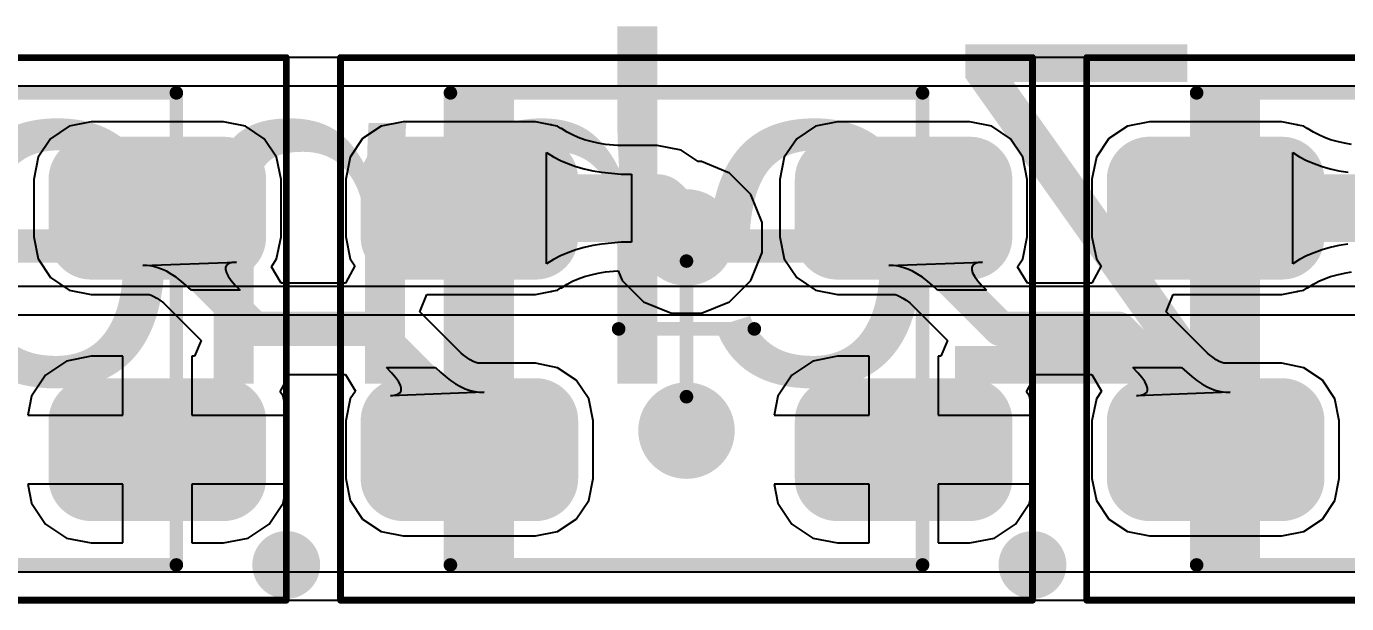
# Model space of a CAD drawing. Header units: millimetres. Extents: x 0 to 168, y 0 to 109.
# Drawn here: x 131.78 to 141.51, y 44.14 to 48.4 of the extents above; entities that cross this region are included whole.
import ezdxf

# ---------------------------------------------------------------- set-up
doc = ezdxf.new("R2010")
doc.units = ezdxf.units.MM
for name, color, linetype in [('BottomLayer', 5, 'Continuous'), ('BottomOverlay', 54, 'Continuous'), ('Mechanical13', 56, 'Continuous'), ('Mechanical15', 56, 'Continuous'), ('MultiLayer', 9, 'Continuous'), ('TopLayer', 1, 'Continuous'), ('TopOverlay', 2, 'Continuous'), ('TopPaste', 8, 'Continuous'), ('TopSolder', 216, 'Continuous'), ('ViaHoleLayer', 16, 'Continuous')]:
    doc.layers.add(name, color=color, linetype=linetype)
doc.styles.add('Comic Sans MS', font='comic.ttf', dxfattribs={"height": 0.2})

# ---------------------------------------------------------------- blocks, each defined once
blk = doc.blocks.new('WS2812B_M____100')
at = {"layer": 'Mechanical13'}
blk.add_hatch(color=56, dxfattribs=at).paths.add_polyline_path([(-1.74, -1.74), (-1.2719, -1.74), (-1.2719, 1.74), (-1.74, 1.74)])
at = {"layer": 'TopLayer'}
h = blk.add_hatch(color=1, dxfattribs=at)
edge = h.paths.add_edge_path()
edge.add_arc((-2.0875, 0.6776), 0.2125, 180, 270)
edge.add_line((-2.0875, 0.4651), (-1.1125, 0.4651))
edge.add_arc((-1.1125, 0.6776), 0.2125, 270, 360)
edge.add_line((-0.9, 0.6776), (-0.9, 1.1026))
edge.add_arc((-1.1125, 1.1026), 0.2125, 0, 90)
edge.add_line((-1.1125, 1.3151), (-2.0875, 1.3151))
edge.add_arc((-2.0875, 1.1026), 0.2125, 90, 180)
edge.add_line((-2.3, 1.1026), (-2.3, 0.6776))
h = blk.add_hatch(color=1, dxfattribs=at)
edge = h.paths.add_edge_path()
edge.add_arc((1.1125, 0.6775), 0.2125, 180, 270)
edge.add_line((1.1125, 0.465), (2.0875, 0.465))
edge.add_arc((2.0875, 0.6775), 0.2125, 270, 360)
edge.add_line((2.3, 0.6775), (2.3, 1.1025))
edge.add_arc((2.0875, 1.1025), 0.2125, 0, 90)
edge.add_line((2.0875, 1.315), (1.1125, 1.315))
edge.add_arc((1.1125, 1.1025), 0.2125, 90, 180)
edge.add_line((0.9, 1.1025), (0.9, 0.6775))
h = blk.add_hatch(color=1, dxfattribs=at)
edge = h.paths.add_edge_path()
edge.add_arc((-2.0875, -1.1025), 0.2125, 180, 270)
edge.add_line((-2.0875, -1.315), (-1.1125, -1.315))
edge.add_arc((-1.1125, -1.1025), 0.2125, 270, 360)
edge.add_line((-0.9, -1.1025), (-0.9, -0.6775))
edge.add_arc((-1.1125, -0.6775), 0.2125, 0, 90)
edge.add_line((-1.1125, -0.465), (-2.0875, -0.465))
edge.add_arc((-2.0875, -0.6775), 0.2125, 90, 180)
edge.add_line((-2.3, -0.6775), (-2.3, -1.1025))
h = blk.add_hatch(color=1, dxfattribs=at)
edge = h.paths.add_edge_path()
edge.add_arc((1.1125, -1.1025), 0.2125, 180, 270)
edge.add_line((1.1125, -1.315), (2.0875, -1.315))
edge.add_arc((2.0875, -1.1025), 0.2125, 270, 360)
edge.add_line((2.3, -1.1025), (2.3, -0.6775))
edge.add_arc((2.0875, -0.6775), 0.2125, 0, 90)
edge.add_line((2.0875, -0.465), (1.1125, -0.465))
edge.add_arc((1.1125, -0.6775), 0.2125, 90, 180)
edge.add_line((0.9, -0.6775), (0.9, -1.1025))
at = {"layer": 'TopPaste'}
h = blk.add_hatch(color=8, dxfattribs=at)
edge = h.paths.add_edge_path()
edge.add_arc((-2.0875, 0.6776), 0.2125, 180, 270)
edge.add_line((-2.0875, 0.4651), (-1.1125, 0.4651))
edge.add_arc((-1.1125, 0.6776), 0.2125, 270, 360)
edge.add_line((-0.9, 0.6776), (-0.9, 1.1026))
edge.add_arc((-1.1125, 1.1026), 0.2125, 0, 90)
edge.add_line((-1.1125, 1.3151), (-2.0875, 1.3151))
edge.add_arc((-2.0875, 1.1026), 0.2125, 90, 180)
edge.add_line((-2.3, 1.1026), (-2.3, 0.6776))
h = blk.add_hatch(color=8, dxfattribs=at)
edge = h.paths.add_edge_path()
edge.add_arc((1.1125, 0.6775), 0.2125, 180, 270)
edge.add_line((1.1125, 0.465), (2.0875, 0.465))
edge.add_arc((2.0875, 0.6775), 0.2125, 270, 360)
edge.add_line((2.3, 0.6775), (2.3, 1.1025))
edge.add_arc((2.0875, 1.1025), 0.2125, 0, 90)
edge.add_line((2.0875, 1.315), (1.1125, 1.315))
edge.add_arc((1.1125, 1.1025), 0.2125, 90, 180)
edge.add_line((0.9, 1.1025), (0.9, 0.6775))
h = blk.add_hatch(color=8, dxfattribs=at)
edge = h.paths.add_edge_path()
edge.add_arc((-2.0875, -1.1025), 0.2125, 180, 270)
edge.add_line((-2.0875, -1.315), (-1.1125, -1.315))
edge.add_arc((-1.1125, -1.1025), 0.2125, 270, 360)
edge.add_line((-0.9, -1.1025), (-0.9, -0.6775))
edge.add_arc((-1.1125, -0.6775), 0.2125, 0, 90)
edge.add_line((-1.1125, -0.465), (-2.0875, -0.465))
edge.add_arc((-2.0875, -0.6775), 0.2125, 90, 180)
edge.add_line((-2.3, -0.6775), (-2.3, -1.1025))
h = blk.add_hatch(color=8, dxfattribs=at)
edge = h.paths.add_edge_path()
edge.add_arc((1.1125, -1.1025), 0.2125, 180, 270)
edge.add_line((1.1125, -1.315), (2.0875, -1.315))
edge.add_arc((2.0875, -1.1025), 0.2125, 270, 360)
edge.add_line((2.3, -1.1025), (2.3, -0.6775))
edge.add_arc((2.0875, -0.6775), 0.2125, 0, 90)
edge.add_line((2.0875, -0.465), (1.1125, -0.465))
edge.add_arc((1.1125, -0.6775), 0.2125, 90, 180)
edge.add_line((0.9, -0.6775), (0.9, -1.1025))
at = {"layer": 'TopSolder'}
h = blk.add_hatch(color=216, dxfattribs=at)
edge = h.paths.add_edge_path()
edge.add_arc((-2.0875, 0.6776), 0.3141, 180, 270)
edge.add_line((-2.0875, 0.3635), (-1.1125, 0.3635))
edge.add_arc((-1.1125, 0.6776), 0.3141, 270, 360)
edge.add_line((-0.7984, 0.6776), (-0.7984, 1.1026))
edge.add_arc((-1.1125, 1.1026), 0.3141, 0, 90)
edge.add_line((-1.1125, 1.4167), (-2.0875, 1.4167))
edge.add_arc((-2.0875, 1.1026), 0.3141, 90, 180)
edge.add_line((-2.4016, 1.1026), (-2.4016, 0.6776))
h = blk.add_hatch(color=216, dxfattribs=at)
edge = h.paths.add_edge_path()
edge.add_arc((1.1125, 0.6775), 0.3141, 180, 270)
edge.add_line((1.1125, 0.3634), (2.0875, 0.3634))
edge.add_arc((2.0875, 0.6775), 0.3141, 270, 360)
edge.add_line((2.4016, 0.6775), (2.4016, 1.1025))
edge.add_arc((2.0875, 1.1025), 0.3141, 0, 90)
edge.add_line((2.0875, 1.4166), (1.1125, 1.4166))
edge.add_arc((1.1125, 1.1025), 0.3141, 90, 180)
edge.add_line((0.7984, 1.1025), (0.7984, 0.6775))
h = blk.add_hatch(color=216, dxfattribs=at)
edge = h.paths.add_edge_path()
edge.add_arc((-2.0875, -1.1025), 0.3141, 180, 270)
edge.add_line((-2.0875, -1.4166), (-1.1125, -1.4166))
edge.add_arc((-1.1125, -1.1025), 0.3141, 270, 360)
edge.add_line((-0.7984, -1.1025), (-0.7984, -0.6775))
edge.add_arc((-1.1125, -0.6775), 0.3141, 0, 90)
edge.add_line((-1.1125, -0.3634), (-2.0875, -0.3634))
edge.add_arc((-2.0875, -0.6775), 0.3141, 90, 180)
edge.add_line((-2.4016, -0.6775), (-2.4016, -1.1025))
h = blk.add_hatch(color=216, dxfattribs=at)
edge = h.paths.add_edge_path()
edge.add_arc((1.1125, -1.1025), 0.3141, 180, 270)
edge.add_line((1.1125, -1.4166), (2.0875, -1.4166))
edge.add_arc((2.0875, -1.1025), 0.3141, 270, 360)
edge.add_line((2.4016, -1.1025), (2.4016, -0.6775))
edge.add_arc((2.0875, -0.6775), 0.3141, 0, 90)
edge.add_line((2.0875, -0.3634), (1.1125, -0.3634))
edge.add_arc((1.1125, -0.6775), 0.3141, 90, 180)
edge.add_line((0.7984, -0.6775), (0.7984, -1.1025))
at = {"layer": 'Mechanical13', "const_width": 0.1}
for points in [[(-1.74, -1.74), (-1.74, 1.74)], [(-1.74, 1.74), (1.74, 1.74)], [(1.74, -1.74), (1.74, 1.74)], [(-1.74, -1.74), (1.74, -1.74)]]:
    blk.add_lwpolyline(points, dxfattribs=at)
at = {"layer": 'Mechanical13', "const_width": 0.05}
for points in [[(-1.765, 1.74, 1), (-1.715, 1.74, 1)], [(-1.765, 1.74, 1), (-1.715, 1.74, 1)], [(1.715, 1.74, 1), (1.765, 1.74, 1)], [(1.715, 1.74, 1), (1.765, 1.74, 1)], [(-1.765, -1.74, 1), (-1.715, -1.74, 1)], [(-1.765, -1.74, 1), (-1.715, -1.74, 1)], [(1.715, -1.74, 1), (1.765, -1.74, 1)], [(1.715, -1.74, 1), (1.765, -1.74, 1)]]:
    blk.add_lwpolyline(points, format="xyb", close=True, dxfattribs=at)
at = {"layer": 'Mechanical15'}
for points, const_width in [([(-2.55, -2), (-2.55, 2)], 0.05), ([(-2.55, 2), (2.55, 2)], 0.05), ([(2.55, -2), (2.55, 2)], 0.05), ([(0, -0.5), (0, 0.5)], 0.1), ([(-0.5, 0), (0.5, 0)], 0.1), ([(-2.55, -2), (2.55, -2)], 0.05)]:
    blk.add_lwpolyline(points, dxfattribs=dict(at, const_width=const_width))
for points, const_width in [([(-2.5625, 2, 1), (-2.5375, 2, 1)], 0.025), ([(-2.5625, 2, 1), (-2.5375, 2, 1)], 0.025), ([(2.5375, 2, 1), (2.5625, 2, 1)], 0.025), ([(2.5375, 2, 1), (2.5625, 2, 1)], 0.025), ([(-0.025, 0.5, 1), (0.025, 0.5, 1)], 0.05), ([(-0.525, 0, 1), (-0.475, 0, 1)], 0.05), ([(0.475, 0, 1), (0.525, 0, 1)], 0.05), ([(-0.025, -0.5, 1), (0.025, -0.5, 1)], 0.05), ([(-2.5625, -2, 1), (-2.5375, -2, 1)], 0.025), ([(-2.5625, -2, 1), (-2.5375, -2, 1)], 0.025), ([(2.5375, -2, 1), (2.5625, -2, 1)], 0.025), ([(2.5375, -2, 1), (2.5625, -2, 1)], 0.025)]:
    blk.add_lwpolyline(points, format="xyb", close=True, dxfattribs=dict(at, const_width=const_width))
at = {"layer": 'TopOverlay'}
for points, const_width in [([(2.675, -1.74, 1), (2.425, -1.74, 1)], 0.25), ([(2.3625, -1.74, 1), (2.4875, -1.74, 1)], 0.125), ([(2.6125, -1.74, 1), (2.7375, -1.74, 1)], 0.125)]:
    blk.add_lwpolyline(points, format="xyb", close=True, dxfattribs=dict(at, const_width=const_width))
blk = doc.blocks.new('WS2812B_M____106')
at = {"layer": 'Mechanical13'}
blk.add_hatch(color=56, dxfattribs=at).paths.add_polyline_path([(-1.74, -1.74), (-1.2719, -1.74), (-1.2719, 1.74), (-1.74, 1.74)])
at = {"layer": 'TopLayer'}
h = blk.add_hatch(color=1, dxfattribs=at)
edge = h.paths.add_edge_path()
edge.add_arc((-2.0875, 0.6776), 0.2125, 180, 270)
edge.add_line((-2.0875, 0.4651), (-1.1125, 0.4651))
edge.add_arc((-1.1125, 0.6776), 0.2125, 270, 360)
edge.add_line((-0.9, 0.6776), (-0.9, 1.1026))
edge.add_arc((-1.1125, 1.1026), 0.2125, 0, 90)
edge.add_line((-1.1125, 1.3151), (-2.0875, 1.3151))
edge.add_arc((-2.0875, 1.1026), 0.2125, 90, 180)
edge.add_line((-2.3, 1.1026), (-2.3, 0.6776))
h = blk.add_hatch(color=1, dxfattribs=at)
edge = h.paths.add_edge_path()
edge.add_arc((1.1125, 0.6775), 0.2125, 180, 270)
edge.add_line((1.1125, 0.465), (2.0875, 0.465))
edge.add_arc((2.0875, 0.6775), 0.2125, 270, 360)
edge.add_line((2.3, 0.6775), (2.3, 1.1025))
edge.add_arc((2.0875, 1.1025), 0.2125, 0, 90)
edge.add_line((2.0875, 1.315), (1.1125, 1.315))
edge.add_arc((1.1125, 1.1025), 0.2125, 90, 180)
edge.add_line((0.9, 1.1025), (0.9, 0.6775))
h = blk.add_hatch(color=1, dxfattribs=at)
edge = h.paths.add_edge_path()
edge.add_arc((-2.0875, -1.1025), 0.2125, 180, 270)
edge.add_line((-2.0875, -1.315), (-1.1125, -1.315))
edge.add_arc((-1.1125, -1.1025), 0.2125, 270, 360)
edge.add_line((-0.9, -1.1025), (-0.9, -0.6775))
edge.add_arc((-1.1125, -0.6775), 0.2125, 0, 90)
edge.add_line((-1.1125, -0.465), (-2.0875, -0.465))
edge.add_arc((-2.0875, -0.6775), 0.2125, 90, 180)
edge.add_line((-2.3, -0.6775), (-2.3, -1.1025))
h = blk.add_hatch(color=1, dxfattribs=at)
edge = h.paths.add_edge_path()
edge.add_arc((1.1125, -1.1025), 0.2125, 180, 270)
edge.add_line((1.1125, -1.315), (2.0875, -1.315))
edge.add_arc((2.0875, -1.1025), 0.2125, 270, 360)
edge.add_line((2.3, -1.1025), (2.3, -0.6775))
edge.add_arc((2.0875, -0.6775), 0.2125, 0, 90)
edge.add_line((2.0875, -0.465), (1.1125, -0.465))
edge.add_arc((1.1125, -0.6775), 0.2125, 90, 180)
edge.add_line((0.9, -0.6775), (0.9, -1.1025))
at = {"layer": 'TopPaste'}
h = blk.add_hatch(color=8, dxfattribs=at)
edge = h.paths.add_edge_path()
edge.add_arc((-2.0875, 0.6776), 0.2125, 180, 270)
edge.add_line((-2.0875, 0.4651), (-1.1125, 0.4651))
edge.add_arc((-1.1125, 0.6776), 0.2125, 270, 360)
edge.add_line((-0.9, 0.6776), (-0.9, 1.1026))
edge.add_arc((-1.1125, 1.1026), 0.2125, 0, 90)
edge.add_line((-1.1125, 1.3151), (-2.0875, 1.3151))
edge.add_arc((-2.0875, 1.1026), 0.2125, 90, 180)
edge.add_line((-2.3, 1.1026), (-2.3, 0.6776))
h = blk.add_hatch(color=8, dxfattribs=at)
edge = h.paths.add_edge_path()
edge.add_arc((1.1125, 0.6775), 0.2125, 180, 270)
edge.add_line((1.1125, 0.465), (2.0875, 0.465))
edge.add_arc((2.0875, 0.6775), 0.2125, 270, 360)
edge.add_line((2.3, 0.6775), (2.3, 1.1025))
edge.add_arc((2.0875, 1.1025), 0.2125, 0, 90)
edge.add_line((2.0875, 1.315), (1.1125, 1.315))
edge.add_arc((1.1125, 1.1025), 0.2125, 90, 180)
edge.add_line((0.9, 1.1025), (0.9, 0.6775))
h = blk.add_hatch(color=8, dxfattribs=at)
edge = h.paths.add_edge_path()
edge.add_arc((-2.0875, -1.1025), 0.2125, 180, 270)
edge.add_line((-2.0875, -1.315), (-1.1125, -1.315))
edge.add_arc((-1.1125, -1.1025), 0.2125, 270, 360)
edge.add_line((-0.9, -1.1025), (-0.9, -0.6775))
edge.add_arc((-1.1125, -0.6775), 0.2125, 0, 90)
edge.add_line((-1.1125, -0.465), (-2.0875, -0.465))
edge.add_arc((-2.0875, -0.6775), 0.2125, 90, 180)
edge.add_line((-2.3, -0.6775), (-2.3, -1.1025))
h = blk.add_hatch(color=8, dxfattribs=at)
edge = h.paths.add_edge_path()
edge.add_arc((1.1125, -1.1025), 0.2125, 180, 270)
edge.add_line((1.1125, -1.315), (2.0875, -1.315))
edge.add_arc((2.0875, -1.1025), 0.2125, 270, 360)
edge.add_line((2.3, -1.1025), (2.3, -0.6775))
edge.add_arc((2.0875, -0.6775), 0.2125, 0, 90)
edge.add_line((2.0875, -0.465), (1.1125, -0.465))
edge.add_arc((1.1125, -0.6775), 0.2125, 90, 180)
edge.add_line((0.9, -0.6775), (0.9, -1.1025))
at = {"layer": 'TopSolder'}
h = blk.add_hatch(color=216, dxfattribs=at)
edge = h.paths.add_edge_path()
edge.add_arc((-2.0875, 0.6776), 0.3141, 180, 270)
edge.add_line((-2.0875, 0.3635), (-1.1125, 0.3635))
edge.add_arc((-1.1125, 0.6776), 0.3141, 270, 360)
edge.add_line((-0.7984, 0.6776), (-0.7984, 1.1026))
edge.add_arc((-1.1125, 1.1026), 0.3141, 0, 90)
edge.add_line((-1.1125, 1.4167), (-2.0875, 1.4167))
edge.add_arc((-2.0875, 1.1026), 0.3141, 90, 180)
edge.add_line((-2.4016, 1.1026), (-2.4016, 0.6776))
h = blk.add_hatch(color=216, dxfattribs=at)
edge = h.paths.add_edge_path()
edge.add_arc((1.1125, 0.6775), 0.3141, 180, 270)
edge.add_line((1.1125, 0.3634), (2.0875, 0.3634))
edge.add_arc((2.0875, 0.6775), 0.3141, 270, 360)
edge.add_line((2.4016, 0.6775), (2.4016, 1.1025))
edge.add_arc((2.0875, 1.1025), 0.3141, 0, 90)
edge.add_line((2.0875, 1.4166), (1.1125, 1.4166))
edge.add_arc((1.1125, 1.1025), 0.3141, 90, 180)
edge.add_line((0.7984, 1.1025), (0.7984, 0.6775))
h = blk.add_hatch(color=216, dxfattribs=at)
edge = h.paths.add_edge_path()
edge.add_arc((-2.0875, -1.1025), 0.3141, 180, 270)
edge.add_line((-2.0875, -1.4166), (-1.1125, -1.4166))
edge.add_arc((-1.1125, -1.1025), 0.3141, 270, 360)
edge.add_line((-0.7984, -1.1025), (-0.7984, -0.6775))
edge.add_arc((-1.1125, -0.6775), 0.3141, 0, 90)
edge.add_line((-1.1125, -0.3634), (-2.0875, -0.3634))
edge.add_arc((-2.0875, -0.6775), 0.3141, 90, 180)
edge.add_line((-2.4016, -0.6775), (-2.4016, -1.1025))
h = blk.add_hatch(color=216, dxfattribs=at)
edge = h.paths.add_edge_path()
edge.add_arc((1.1125, -1.1025), 0.3141, 180, 270)
edge.add_line((1.1125, -1.4166), (2.0875, -1.4166))
edge.add_arc((2.0875, -1.1025), 0.3141, 270, 360)
edge.add_line((2.4016, -1.1025), (2.4016, -0.6775))
edge.add_arc((2.0875, -0.6775), 0.3141, 0, 90)
edge.add_line((2.0875, -0.3634), (1.1125, -0.3634))
edge.add_arc((1.1125, -0.6775), 0.3141, 90, 180)
edge.add_line((0.7984, -0.6775), (0.7984, -1.1025))
at = {"layer": 'Mechanical13', "const_width": 0.1}
for points in [[(-1.74, -1.74), (-1.74, 1.74)], [(-1.74, 1.74), (1.74, 1.74)], [(1.74, -1.74), (1.74, 1.74)], [(-1.74, -1.74), (1.74, -1.74)]]:
    blk.add_lwpolyline(points, dxfattribs=at)
at = {"layer": 'Mechanical13', "const_width": 0.05}
for points in [[(-1.765, 1.74, 1), (-1.715, 1.74, 1)], [(-1.765, 1.74, 1), (-1.715, 1.74, 1)], [(1.715, 1.74, 1), (1.765, 1.74, 1)], [(1.715, 1.74, 1), (1.765, 1.74, 1)], [(-1.765, -1.74, 1), (-1.715, -1.74, 1)], [(-1.765, -1.74, 1), (-1.715, -1.74, 1)], [(1.715, -1.74, 1), (1.765, -1.74, 1)], [(1.715, -1.74, 1), (1.765, -1.74, 1)]]:
    blk.add_lwpolyline(points, format="xyb", close=True, dxfattribs=at)
at = {"layer": 'Mechanical15'}
for points, const_width in [([(-2.55, -2), (-2.55, 2)], 0.05), ([(-2.55, 2), (2.55, 2)], 0.05), ([(2.55, -2), (2.55, 2)], 0.05), ([(0, -0.5), (0, 0.5)], 0.1), ([(-0.5, 0), (0.5, 0)], 0.1), ([(-2.55, -2), (2.55, -2)], 0.05)]:
    blk.add_lwpolyline(points, dxfattribs=dict(at, const_width=const_width))
for points, const_width in [([(-2.5625, 2, 1), (-2.5375, 2, 1)], 0.025), ([(-2.5625, 2, 1), (-2.5375, 2, 1)], 0.025), ([(2.5375, 2, 1), (2.5625, 2, 1)], 0.025), ([(2.5375, 2, 1), (2.5625, 2, 1)], 0.025), ([(-0.025, 0.5, 1), (0.025, 0.5, 1)], 0.05), ([(-0.525, 0, 1), (-0.475, 0, 1)], 0.05), ([(0.475, 0, 1), (0.525, 0, 1)], 0.05), ([(-0.025, -0.5, 1), (0.025, -0.5, 1)], 0.05), ([(-2.5625, -2, 1), (-2.5375, -2, 1)], 0.025), ([(-2.5625, -2, 1), (-2.5375, -2, 1)], 0.025), ([(2.5375, -2, 1), (2.5625, -2, 1)], 0.025), ([(2.5375, -2, 1), (2.5625, -2, 1)], 0.025)]:
    blk.add_lwpolyline(points, format="xyb", close=True, dxfattribs=dict(at, const_width=const_width))
at = {"layer": 'TopOverlay'}
for points, const_width in [([(2.675, -1.74, 1), (2.425, -1.74, 1)], 0.25), ([(2.3625, -1.74, 1), (2.4875, -1.74, 1)], 0.125), ([(2.6125, -1.74, 1), (2.7375, -1.74, 1)], 0.125)]:
    blk.add_lwpolyline(points, format="xyb", close=True, dxfattribs=dict(at, const_width=const_width))
blk = doc.blocks.new('WS2812B_M____112')
at = {"layer": 'Mechanical13'}
blk.add_hatch(color=56, dxfattribs=at).paths.add_polyline_path([(-1.74, -1.74), (-1.2719, -1.74), (-1.2719, 1.74), (-1.74, 1.74)])
at = {"layer": 'TopLayer'}
h = blk.add_hatch(color=1, dxfattribs=at)
edge = h.paths.add_edge_path()
edge.add_arc((-2.0875, 0.6776), 0.2125, 180, 270)
edge.add_line((-2.0875, 0.4651), (-1.1125, 0.4651))
edge.add_arc((-1.1125, 0.6776), 0.2125, 270, 360)
edge.add_line((-0.9, 0.6776), (-0.9, 1.1026))
edge.add_arc((-1.1125, 1.1026), 0.2125, 0, 90)
edge.add_line((-1.1125, 1.3151), (-2.0875, 1.3151))
edge.add_arc((-2.0875, 1.1026), 0.2125, 90, 180)
edge.add_line((-2.3, 1.1026), (-2.3, 0.6776))
h = blk.add_hatch(color=1, dxfattribs=at)
edge = h.paths.add_edge_path()
edge.add_arc((1.1125, 0.6775), 0.2125, 180, 270)
edge.add_line((1.1125, 0.465), (2.0875, 0.465))
edge.add_arc((2.0875, 0.6775), 0.2125, 270, 360)
edge.add_line((2.3, 0.6775), (2.3, 1.1025))
edge.add_arc((2.0875, 1.1025), 0.2125, 0, 90)
edge.add_line((2.0875, 1.315), (1.1125, 1.315))
edge.add_arc((1.1125, 1.1025), 0.2125, 90, 180)
edge.add_line((0.9, 1.1025), (0.9, 0.6775))
h = blk.add_hatch(color=1, dxfattribs=at)
edge = h.paths.add_edge_path()
edge.add_arc((-2.0875, -1.1025), 0.2125, 180, 270)
edge.add_line((-2.0875, -1.315), (-1.1125, -1.315))
edge.add_arc((-1.1125, -1.1025), 0.2125, 270, 360)
edge.add_line((-0.9, -1.1025), (-0.9, -0.6775))
edge.add_arc((-1.1125, -0.6775), 0.2125, 0, 90)
edge.add_line((-1.1125, -0.465), (-2.0875, -0.465))
edge.add_arc((-2.0875, -0.6775), 0.2125, 90, 180)
edge.add_line((-2.3, -0.6775), (-2.3, -1.1025))
h = blk.add_hatch(color=1, dxfattribs=at)
edge = h.paths.add_edge_path()
edge.add_arc((1.1125, -1.1025), 0.2125, 180, 270)
edge.add_line((1.1125, -1.315), (2.0875, -1.315))
edge.add_arc((2.0875, -1.1025), 0.2125, 270, 360)
edge.add_line((2.3, -1.1025), (2.3, -0.6775))
edge.add_arc((2.0875, -0.6775), 0.2125, 0, 90)
edge.add_line((2.0875, -0.465), (1.1125, -0.465))
edge.add_arc((1.1125, -0.6775), 0.2125, 90, 180)
edge.add_line((0.9, -0.6775), (0.9, -1.1025))
at = {"layer": 'TopPaste'}
h = blk.add_hatch(color=8, dxfattribs=at)
edge = h.paths.add_edge_path()
edge.add_arc((-2.0875, 0.6776), 0.2125, 180, 270)
edge.add_line((-2.0875, 0.4651), (-1.1125, 0.4651))
edge.add_arc((-1.1125, 0.6776), 0.2125, 270, 360)
edge.add_line((-0.9, 0.6776), (-0.9, 1.1026))
edge.add_arc((-1.1125, 1.1026), 0.2125, 0, 90)
edge.add_line((-1.1125, 1.3151), (-2.0875, 1.3151))
edge.add_arc((-2.0875, 1.1026), 0.2125, 90, 180)
edge.add_line((-2.3, 1.1026), (-2.3, 0.6776))
h = blk.add_hatch(color=8, dxfattribs=at)
edge = h.paths.add_edge_path()
edge.add_arc((1.1125, 0.6775), 0.2125, 180, 270)
edge.add_line((1.1125, 0.465), (2.0875, 0.465))
edge.add_arc((2.0875, 0.6775), 0.2125, 270, 360)
edge.add_line((2.3, 0.6775), (2.3, 1.1025))
edge.add_arc((2.0875, 1.1025), 0.2125, 0, 90)
edge.add_line((2.0875, 1.315), (1.1125, 1.315))
edge.add_arc((1.1125, 1.1025), 0.2125, 90, 180)
edge.add_line((0.9, 1.1025), (0.9, 0.6775))
h = blk.add_hatch(color=8, dxfattribs=at)
edge = h.paths.add_edge_path()
edge.add_arc((-2.0875, -1.1025), 0.2125, 180, 270)
edge.add_line((-2.0875, -1.315), (-1.1125, -1.315))
edge.add_arc((-1.1125, -1.1025), 0.2125, 270, 360)
edge.add_line((-0.9, -1.1025), (-0.9, -0.6775))
edge.add_arc((-1.1125, -0.6775), 0.2125, 0, 90)
edge.add_line((-1.1125, -0.465), (-2.0875, -0.465))
edge.add_arc((-2.0875, -0.6775), 0.2125, 90, 180)
edge.add_line((-2.3, -0.6775), (-2.3, -1.1025))
h = blk.add_hatch(color=8, dxfattribs=at)
edge = h.paths.add_edge_path()
edge.add_arc((1.1125, -1.1025), 0.2125, 180, 270)
edge.add_line((1.1125, -1.315), (2.0875, -1.315))
edge.add_arc((2.0875, -1.1025), 0.2125, 270, 360)
edge.add_line((2.3, -1.1025), (2.3, -0.6775))
edge.add_arc((2.0875, -0.6775), 0.2125, 0, 90)
edge.add_line((2.0875, -0.465), (1.1125, -0.465))
edge.add_arc((1.1125, -0.6775), 0.2125, 90, 180)
edge.add_line((0.9, -0.6775), (0.9, -1.1025))
at = {"layer": 'TopSolder'}
h = blk.add_hatch(color=216, dxfattribs=at)
edge = h.paths.add_edge_path()
edge.add_arc((-2.0875, 0.6776), 0.3141, 180, 270)
edge.add_line((-2.0875, 0.3635), (-1.1125, 0.3635))
edge.add_arc((-1.1125, 0.6776), 0.3141, 270, 360)
edge.add_line((-0.7984, 0.6776), (-0.7984, 1.1026))
edge.add_arc((-1.1125, 1.1026), 0.3141, 0, 90)
edge.add_line((-1.1125, 1.4167), (-2.0875, 1.4167))
edge.add_arc((-2.0875, 1.1026), 0.3141, 90, 180)
edge.add_line((-2.4016, 1.1026), (-2.4016, 0.6776))
h = blk.add_hatch(color=216, dxfattribs=at)
edge = h.paths.add_edge_path()
edge.add_arc((1.1125, 0.6775), 0.3141, 180, 270)
edge.add_line((1.1125, 0.3634), (2.0875, 0.3634))
edge.add_arc((2.0875, 0.6775), 0.3141, 270, 360)
edge.add_line((2.4016, 0.6775), (2.4016, 1.1025))
edge.add_arc((2.0875, 1.1025), 0.3141, 0, 90)
edge.add_line((2.0875, 1.4166), (1.1125, 1.4166))
edge.add_arc((1.1125, 1.1025), 0.3141, 90, 180)
edge.add_line((0.7984, 1.1025), (0.7984, 0.6775))
h = blk.add_hatch(color=216, dxfattribs=at)
edge = h.paths.add_edge_path()
edge.add_arc((-2.0875, -1.1025), 0.3141, 180, 270)
edge.add_line((-2.0875, -1.4166), (-1.1125, -1.4166))
edge.add_arc((-1.1125, -1.1025), 0.3141, 270, 360)
edge.add_line((-0.7984, -1.1025), (-0.7984, -0.6775))
edge.add_arc((-1.1125, -0.6775), 0.3141, 0, 90)
edge.add_line((-1.1125, -0.3634), (-2.0875, -0.3634))
edge.add_arc((-2.0875, -0.6775), 0.3141, 90, 180)
edge.add_line((-2.4016, -0.6775), (-2.4016, -1.1025))
h = blk.add_hatch(color=216, dxfattribs=at)
edge = h.paths.add_edge_path()
edge.add_arc((1.1125, -1.1025), 0.3141, 180, 270)
edge.add_line((1.1125, -1.4166), (2.0875, -1.4166))
edge.add_arc((2.0875, -1.1025), 0.3141, 270, 360)
edge.add_line((2.4016, -1.1025), (2.4016, -0.6775))
edge.add_arc((2.0875, -0.6775), 0.3141, 0, 90)
edge.add_line((2.0875, -0.3634), (1.1125, -0.3634))
edge.add_arc((1.1125, -0.6775), 0.3141, 90, 180)
edge.add_line((0.7984, -0.6775), (0.7984, -1.1025))
at = {"layer": 'Mechanical13', "const_width": 0.1}
for points in [[(-1.74, -1.74), (-1.74, 1.74)], [(-1.74, 1.74), (1.74, 1.74)], [(1.74, -1.74), (1.74, 1.74)], [(-1.74, -1.74), (1.74, -1.74)]]:
    blk.add_lwpolyline(points, dxfattribs=at)
at = {"layer": 'Mechanical13', "const_width": 0.05}
for points in [[(-1.765, 1.74, 1), (-1.715, 1.74, 1)], [(-1.765, 1.74, 1), (-1.715, 1.74, 1)], [(1.715, 1.74, 1), (1.765, 1.74, 1)], [(1.715, 1.74, 1), (1.765, 1.74, 1)], [(-1.765, -1.74, 1), (-1.715, -1.74, 1)], [(-1.765, -1.74, 1), (-1.715, -1.74, 1)], [(1.715, -1.74, 1), (1.765, -1.74, 1)], [(1.715, -1.74, 1), (1.765, -1.74, 1)]]:
    blk.add_lwpolyline(points, format="xyb", close=True, dxfattribs=at)
at = {"layer": 'Mechanical15'}
for points, const_width in [([(-2.55, -2), (-2.55, 2)], 0.05), ([(-2.55, 2), (2.55, 2)], 0.05), ([(2.55, -2), (2.55, 2)], 0.05), ([(0, -0.5), (0, 0.5)], 0.1), ([(-0.5, 0), (0.5, 0)], 0.1), ([(-2.55, -2), (2.55, -2)], 0.05)]:
    blk.add_lwpolyline(points, dxfattribs=dict(at, const_width=const_width))
for points, const_width in [([(-2.5625, 2, 1), (-2.5375, 2, 1)], 0.025), ([(-2.5625, 2, 1), (-2.5375, 2, 1)], 0.025), ([(2.5375, 2, 1), (2.5625, 2, 1)], 0.025), ([(2.5375, 2, 1), (2.5625, 2, 1)], 0.025), ([(-0.025, 0.5, 1), (0.025, 0.5, 1)], 0.05), ([(-0.525, 0, 1), (-0.475, 0, 1)], 0.05), ([(0.475, 0, 1), (0.525, 0, 1)], 0.05), ([(-0.025, -0.5, 1), (0.025, -0.5, 1)], 0.05), ([(-2.5625, -2, 1), (-2.5375, -2, 1)], 0.025), ([(-2.5625, -2, 1), (-2.5375, -2, 1)], 0.025), ([(2.5375, -2, 1), (2.5625, -2, 1)], 0.025), ([(2.5375, -2, 1), (2.5625, -2, 1)], 0.025)]:
    blk.add_lwpolyline(points, format="xyb", close=True, dxfattribs=dict(at, const_width=const_width))
at = {"layer": 'TopOverlay'}
for points, const_width in [([(2.675, -1.74, 1), (2.425, -1.74, 1)], 0.25), ([(2.3625, -1.74, 1), (2.4875, -1.74, 1)], 0.125), ([(2.6125, -1.74, 1), (2.7375, -1.74, 1)], 0.125)]:
    blk.add_lwpolyline(points, format="xyb", close=True, dxfattribs=dict(at, const_width=const_width))

msp = doc.modelspace()

# ---------------------------------------------------------------- hatches: boundary and pattern name
at = {"layer": 'BottomLayer'}
h = msp.add_hatch(color=5, dxfattribs=at)
edge = h.paths.add_edge_path()
edge.add_arc((136.649, 46.8442), 0.3556, 0, 360)
h = msp.add_hatch(color=5, dxfattribs=at)
edge = h.paths.add_edge_path()
edge.add_arc((136.649, 45.42), 0.3556, 0, 360)
at = {"layer": 'TopLayer'}
h = msp.add_hatch(color=1, dxfattribs=at)
edge = h.paths.add_edge_path()
edge.add_arc((136.649, 46.8442), 0.3556, 0, 360)
h = msp.add_hatch(color=1, dxfattribs=at)
edge = h.paths.add_edge_path()
edge.add_arc((136.649, 45.42), 0.3556, 0, 360)
at = {"layer": 'ViaHoleLayer'}
h = msp.add_hatch(color=16, dxfattribs=at)
edge = h.paths.add_edge_path()
edge.add_arc((136.649, 46.8442), 0.2, 0, 360)
h = msp.add_hatch(color=16, dxfattribs=at)
edge = h.paths.add_edge_path()
edge.add_arc((136.649, 45.42), 0.2, 0, 360)

# ---------------------------------------------------------------- linework, layer by layer
at = {"layer": 'BottomLayer'}
for p, q in [((114.8252, 47.9628), (146.4729, 47.9628)), ((149.352, 46.482), (112.522, 46.482)), ((112.522, 46.2748), (149.352, 46.2748)), ((146.4585, 44.3772), (114.8108, 44.3772))]:
    msp.add_line(p, q, dxfattribs=at)
at = {"layer": 'MultiLayer'}
for p, q in [((146.399, 48.17), (114.899, 48.17)), ((114.8846, 44.17), (146.3846, 44.17))]:
    msp.add_line(p, q, dxfattribs=at)
at = {"layer": 'TopLayer'}
for p, q in [((114.8252, 47.9628), (146.4729, 47.9628)), ((132.2615, 47.6963), (132.0993, 47.6641)), ((133.2365, 47.6963), (132.2615, 47.6963)), ((133.3987, 47.6641), (133.2365, 47.6963)), ((134.5615, 47.6964), (134.3993, 47.6641)), ((135.5365, 47.6964), (134.5615, 47.6964)), ((135.6477, 47.6743), (135.5365, 47.6964)), ((137.7615, 47.6963), (137.5993, 47.6641)), ((138.7365, 47.6963), (137.7615, 47.6963)), ((138.8987, 47.6641), (138.7365, 47.6963)), ((140.0615, 47.6964), (139.8993, 47.6641)), ((141.0365, 47.6964), (140.0615, 47.6964)), ((141.1477, 47.6743), (141.0365, 47.6964)), ((132.0993, 47.6641), (131.9618, 47.5722)), ((133.5362, 47.5722), (133.3987, 47.6641)), ((134.3993, 47.6641), (134.2618, 47.5723)), ((135.6511, 47.6744), (135.6477, 47.6743)), ((135.6558, 47.6727), (135.6511, 47.6744)), ((135.6987, 47.6641), (135.6558, 47.6727)), ((135.7237, 47.6475), (135.6987, 47.6641)), ((135.7269, 47.6463), (135.7237, 47.6475)), ((135.7698, 47.6198), (135.7269, 47.6463)), ((135.809, 47.5995), (135.7698, 47.6198)), ((135.8512, 47.5811), (135.809, 47.5995)), ((137.5993, 47.6641), (137.4618, 47.5722)), ((139.0362, 47.5722), (138.8987, 47.6641)), ((139.8993, 47.6641), (139.7618, 47.5723)), ((141.1511, 47.6744), (141.1477, 47.6743)), ((141.1558, 47.6727), (141.1511, 47.6744)), ((141.1987, 47.6641), (141.1558, 47.6727)), ((141.2237, 47.6475), (141.1987, 47.6641)), ((141.2269, 47.6463), (141.2237, 47.6475)), ((141.2698, 47.6198), (141.2269, 47.6463)), ((141.309, 47.5995), (141.2698, 47.6198)), ((141.3512, 47.5811), (141.309, 47.5995)), ((131.9618, 47.5722), (131.87, 47.4347)), ((133.6281, 47.4347), (133.5362, 47.5722)), ((134.2618, 47.5723), (134.17, 47.4348)), ((135.8966, 47.5649), (135.8512, 47.5811)), ((135.9454, 47.5508), (135.8966, 47.5649)), ((135.9977, 47.539), (135.9454, 47.5508)), ((136.0511, 47.5301), (135.9977, 47.539)), ((136.1395, 47.5221), (136.0511, 47.5301)), ((136.4332, 47.5221), (136.1395, 47.5221)), ((136.61, 47.487), (136.4332, 47.5221)), ((136.4332, 47.5221), (136.4332, 47.5221)), ((136.7357, 47.403), (136.61, 47.487)), ((137.4618, 47.5722), (137.37, 47.4347)), ((139.1281, 47.4347), (139.0362, 47.5722)), ((139.7618, 47.5723), (139.67, 47.4348)), ((141.3966, 47.5649), (141.3512, 47.5811)), ((141.4454, 47.5508), (141.3966, 47.5649)), ((141.4977, 47.539), (141.4454, 47.5508)), ((141.5511, 47.5301), (141.4977, 47.539)), ((131.87, 47.4347), (131.8377, 47.2725)), ((133.6604, 47.2725), (133.6281, 47.4347)), ((134.17, 47.4348), (134.1377, 47.2726)), ((135.6183, 46.6503), (135.6183, 47.4699)), ((135.6183, 47.4699), (135.6676, 47.4395)), ((135.6676, 47.4395), (135.7198, 47.4123)), ((135.7198, 47.4123), (135.7749, 47.3884)), ((135.7749, 47.3884), (135.833, 47.3676)), ((136.7602, 47.403), (136.7357, 47.403)), ((136.9656, 47.3179), (136.7602, 47.403)), ((137.37, 47.4347), (137.3377, 47.2725)), ((139.1604, 47.2725), (139.1281, 47.4347)), ((139.67, 47.4348), (139.6377, 47.2726)), ((141.1183, 46.6503), (141.1183, 47.4699)), ((141.1183, 47.4699), (141.1676, 47.4395)), ((141.1676, 47.4395), (141.2198, 47.4123)), ((141.2198, 47.4123), (141.2749, 47.3884)), ((141.2749, 47.3884), (141.333, 47.3676)), ((135.833, 47.3676), (135.8939, 47.35)), ((135.8939, 47.35), (135.9578, 47.3356)), ((135.9578, 47.3356), (136.0247, 47.3244)), ((136.0247, 47.3244), (136.1671, 47.3117)), ((136.1671, 47.3117), (136.2426, 47.3101)), ((136.2426, 47.3101), (136.2426, 46.8101)), ((137.1228, 47.1607), (136.9656, 47.3179)), ((141.333, 47.3676), (141.3939, 47.35)), ((141.3939, 47.35), (141.4578, 47.3356)), ((141.4578, 47.3356), (141.5247, 47.3244)), ((131.8377, 47.2725), (131.8377, 46.8475)), ((133.6604, 46.8475), (133.6604, 47.2725)), ((134.1377, 47.2726), (134.1377, 46.8476)), ((137.3377, 47.2725), (137.3377, 46.8475)), ((139.1604, 46.8475), (139.1604, 47.2725)), ((139.6377, 47.2726), (139.6377, 46.8476)), ((137.2078, 46.9554), (137.1228, 47.1607)), ((137.2078, 46.7331), (137.2078, 46.9554)), ((131.8377, 46.8475), (131.87, 46.6853)), ((133.6281, 46.6853), (133.6604, 46.8475)), ((134.1377, 46.8476), (134.17, 46.6854)), ((136.1671, 46.8085), (136.0246, 46.7957)), ((136.2426, 46.8101), (136.1671, 46.8085)), ((137.3377, 46.8475), (137.37, 46.6853)), ((139.1281, 46.6853), (139.1604, 46.8475)), ((139.6377, 46.8476), (139.67, 46.6854)), ((135.7198, 46.7078), (135.6676, 46.6806)), ((135.7749, 46.7318), (135.7198, 46.7078)), ((135.833, 46.7525), (135.7749, 46.7318)), ((135.8939, 46.7701), (135.833, 46.7525)), ((135.9578, 46.7845), (135.8939, 46.7701)), ((136.0246, 46.7957), (135.9578, 46.7845)), ((137.1228, 46.5277), (137.2078, 46.7331)), ((141.2198, 46.7078), (141.1676, 46.6806)), ((141.2749, 46.7318), (141.2198, 46.7078)), ((141.333, 46.7525), (141.2749, 46.7318)), ((141.3939, 46.7701), (141.333, 46.7525)), ((141.4578, 46.7845), (141.3939, 46.7701)), ((141.5246, 46.7957), (141.4578, 46.7845)), ((131.87, 46.6853), (131.9618, 46.5478)), ((132.6409, 46.637), (133.3314, 46.6626)), ((132.6751, 46.6363), (132.6409, 46.637)), ((132.7097, 46.6317), (132.6751, 46.6363)), ((132.7447, 46.6232), (132.7097, 46.6317)), ((132.7801, 46.6108), (132.7447, 46.6232)), ((132.8158, 46.5945), (132.7801, 46.6108)), ((133.2524, 46.6262), (133.2514, 46.6073)), ((133.2609, 46.6412), (133.2524, 46.6262)), ((133.2769, 46.6522), (133.2609, 46.6412)), ((133.3004, 46.6594), (133.2769, 46.6522)), ((133.3314, 46.6626), (133.3004, 46.6594)), ((133.5898, 46.628), (133.6281, 46.6853)), ((133.6615, 46.5067), (133.5898, 46.628)), ((134.2045, 46.6337), (134.1366, 46.5067)), ((134.17, 46.6854), (134.2045, 46.6337)), ((135.6676, 46.6806), (135.6183, 46.6503)), ((137.37, 46.6853), (137.4618, 46.5478)), ((138.1409, 46.637), (138.8314, 46.6626)), ((138.1751, 46.6363), (138.1409, 46.637)), ((138.2097, 46.6317), (138.1751, 46.6363)), ((138.2447, 46.6232), (138.2097, 46.6317)), ((138.2801, 46.6108), (138.2447, 46.6232)), ((138.3158, 46.5945), (138.2801, 46.6108)), ((138.7524, 46.6262), (138.7514, 46.6073)), ((138.7609, 46.6412), (138.7524, 46.6262)), ((138.7769, 46.6522), (138.7609, 46.6412)), ((138.8004, 46.6594), (138.7769, 46.6522)), ((138.8314, 46.6626), (138.8004, 46.6594)), ((139.0898, 46.628), (139.1281, 46.6853)), ((139.1615, 46.5067), (139.0898, 46.628)), ((139.7045, 46.6337), (139.6366, 46.5067)), ((139.67, 46.6854), (139.7045, 46.6337)), ((141.1676, 46.6806), (141.1183, 46.6503)), ((131.9618, 46.5478), (132.0993, 46.4559)), ((132.8519, 46.5743), (132.8158, 46.5945)), ((132.8884, 46.5501), (132.8519, 46.5743)), ((132.9252, 46.5221), (132.8884, 46.5501)), ((132.9625, 46.4902), (132.9252, 46.5221)), ((133.2514, 46.6073), (133.258, 46.5845)), ((133.258, 46.5845), (133.272, 46.5579)), ((133.272, 46.5579), (133.2936, 46.5273)), ((133.2936, 46.5273), (133.3227, 46.4927)), ((135.7698, 46.5003), (135.809, 46.5207)), ((135.809, 46.5207), (135.8512, 46.539)), ((135.8512, 46.539), (135.8966, 46.5553)), ((135.8966, 46.5553), (135.9454, 46.5693)), ((135.9454, 46.5693), (135.9977, 46.5811)), ((135.9977, 46.5811), (136.0511, 46.59)), ((136.0511, 46.59), (136.1395, 46.598)), ((136.1395, 46.598), (136.1462, 46.598)), ((136.1462, 46.598), (136.1753, 46.5277)), ((136.1753, 46.5277), (136.3325, 46.3705)), ((136.9656, 46.3705), (137.1228, 46.5277)), ((137.4618, 46.5478), (137.5993, 46.4559)), ((138.3519, 46.5743), (138.3158, 46.5945)), ((138.3884, 46.5501), (138.3519, 46.5743)), ((138.4253, 46.5221), (138.3884, 46.5501)), ((138.4625, 46.4902), (138.4253, 46.5221)), ((138.7514, 46.6073), (138.758, 46.5845)), ((138.758, 46.5845), (138.772, 46.5579)), ((138.772, 46.5579), (138.7936, 46.5273)), ((138.7936, 46.5273), (138.8227, 46.4927)), ((141.2698, 46.5003), (141.309, 46.5207)), ((141.309, 46.5207), (141.3512, 46.539)), ((141.3512, 46.539), (141.3966, 46.5553)), ((141.3966, 46.5553), (141.4454, 46.5693)), ((141.4454, 46.5693), (141.4977, 46.5811)), ((141.4977, 46.5811), (141.5511, 46.59)), ((132.0993, 46.4559), (132.2615, 46.4236)), ((132.2615, 46.4236), (132.6877, 46.4236)), ((132.6877, 46.4236), (132.7026, 46.4184)), ((132.7026, 46.4184), (132.722, 46.4095)), ((133.0001, 46.4543), (132.9625, 46.4902)), ((133.3593, 46.4543), (133.0001, 46.4543)), ((133.3227, 46.4927), (133.3593, 46.4543)), ((134.1366, 46.5067), (133.6615, 46.5067)), ((134.6834, 46.2967), (134.736, 46.4237)), ((134.736, 46.4237), (135.5365, 46.4237)), ((135.5365, 46.4237), (135.6477, 46.4458)), ((135.6477, 46.4458), (135.6511, 46.4457)), ((135.6511, 46.4457), (135.6558, 46.4474)), ((135.6558, 46.4474), (135.6987, 46.456)), ((135.6987, 46.456), (135.7237, 46.4727)), ((135.7237, 46.4727), (135.7269, 46.4739)), ((135.7269, 46.4739), (135.7698, 46.5003)), ((137.5993, 46.4559), (137.7615, 46.4236)), ((137.7615, 46.4236), (138.1877, 46.4236)), ((138.1877, 46.4236), (138.2026, 46.4184)), ((138.2026, 46.4184), (138.222, 46.4095)), ((138.5001, 46.4543), (138.4625, 46.4902)), ((138.8593, 46.4543), (138.5001, 46.4543)), ((138.8227, 46.4927), (138.8593, 46.4543)), ((139.6366, 46.5067), (139.1615, 46.5067)), ((140.1834, 46.2967), (140.236, 46.4237)), ((140.236, 46.4237), (141.0365, 46.4237)), ((141.0365, 46.4237), (141.1477, 46.4458)), ((141.1477, 46.4458), (141.1511, 46.4457)), ((141.1511, 46.4457), (141.1558, 46.4474)), ((141.1558, 46.4474), (141.1987, 46.456)), ((141.1987, 46.456), (141.2237, 46.4727)), ((141.2237, 46.4727), (141.2269, 46.4739)), ((141.2269, 46.4739), (141.2698, 46.5003)), ((132.722, 46.4095), (132.744, 46.3972)), ((132.744, 46.3972), (132.7684, 46.3811)), ((132.7684, 46.3811), (132.795, 46.3609)), ((132.795, 46.3609), (132.8093, 46.3486)), ((132.8093, 46.3486), (133.0724, 46.0855)), ((136.3325, 46.3705), (136.5379, 46.2854)), ((136.7602, 46.2854), (136.9656, 46.3705)), ((138.222, 46.4095), (138.244, 46.3972)), ((138.244, 46.3972), (138.2684, 46.3811)), ((138.2684, 46.3811), (138.295, 46.3609)), ((138.295, 46.3609), (138.3093, 46.3486)), ((138.3093, 46.3486), (138.5724, 46.0855)), ((134.9888, 45.9913), (134.6834, 46.2967)), ((136.5379, 46.2854), (136.7602, 46.2854)), ((140.4888, 45.9913), (140.1834, 46.2967)), ((133.0724, 46.0855), (133.0238, 45.9681)), ((138.5724, 46.0855), (138.5238, 45.9681)), ((132.0795, 45.9319), (131.9252, 45.8288)), ((132.2615, 45.9681), (132.0795, 45.9319)), ((132.495, 45.9681), (132.2615, 45.9681)), ((132.495, 45.534), (132.495, 45.9681)), ((133.0238, 45.9681), (133.003, 45.9681)), ((133.003, 45.9681), (133.003, 45.534)), ((135.0031, 45.9791), (134.9888, 45.9913)), ((135.0297, 45.9589), (135.0031, 45.9791)), ((135.0541, 45.9427), (135.0297, 45.9589)), ((135.0761, 45.9304), (135.0541, 45.9427)), ((135.0955, 45.9216), (135.0761, 45.9304)), ((137.5795, 45.9319), (137.4252, 45.8288)), ((137.7615, 45.9681), (137.5795, 45.9319)), ((137.995, 45.9681), (137.7615, 45.9681)), ((137.995, 45.534), (137.995, 45.9681)), ((138.5238, 45.9681), (138.503, 45.9681)), ((138.503, 45.9681), (138.503, 45.534)), ((140.5031, 45.9791), (140.4888, 45.9913)), ((140.5297, 45.9589), (140.5031, 45.9791)), ((140.5541, 45.9427), (140.5297, 45.9589)), ((140.5761, 45.9304), (140.5541, 45.9427)), ((140.5955, 45.9216), (140.5761, 45.9304)), ((133.6547, 45.7063), (133.7226, 45.8333)), ((133.7226, 45.8333), (134.1366, 45.8333)), ((134.1366, 45.8333), (134.2082, 45.712)), ((134.4388, 45.8856), (134.798, 45.8856)), ((134.4754, 45.8472), (134.4388, 45.8856)), ((134.5045, 45.8127), (134.4754, 45.8472)), ((134.798, 45.8856), (134.8356, 45.8498)), ((134.8356, 45.8498), (134.8728, 45.8179)), ((135.1104, 45.9163), (135.0955, 45.9216)), ((135.5365, 45.9163), (135.1104, 45.9163)), ((135.6987, 45.8841), (135.5365, 45.9163)), ((135.8362, 45.7922), (135.6987, 45.8841)), ((139.1547, 45.7063), (139.2226, 45.8333)), ((139.2226, 45.8333), (139.6366, 45.8333)), ((139.6366, 45.8333), (139.7082, 45.712)), ((139.9388, 45.8856), (140.298, 45.8856)), ((139.9754, 45.8472), (139.9388, 45.8856)), ((140.0045, 45.8127), (139.9754, 45.8472)), ((140.298, 45.8856), (140.3356, 45.8498)), ((140.3356, 45.8498), (140.3728, 45.8179)), ((140.6104, 45.9163), (140.5955, 45.9216)), ((141.0365, 45.9163), (140.6104, 45.9163)), ((141.1987, 45.8841), (141.0365, 45.9163)), ((141.3362, 45.7922), (141.1987, 45.8841)), ((131.9252, 45.8288), (131.8221, 45.6745)), ((134.5261, 45.7821), (134.5045, 45.8127)), ((134.5401, 45.7554), (134.5261, 45.7821)), ((134.5467, 45.7326), (134.5401, 45.7554)), ((134.8728, 45.8179), (134.9097, 45.7898)), ((134.9097, 45.7898), (134.9462, 45.7657)), ((134.9462, 45.7657), (134.9823, 45.7455)), ((134.9823, 45.7455), (135.018, 45.7292)), ((135.9281, 45.6547), (135.8362, 45.7922)), ((137.4252, 45.8288), (137.3221, 45.6745)), ((140.0261, 45.7821), (140.0045, 45.8127)), ((140.0401, 45.7554), (140.0261, 45.7821)), ((140.0467, 45.7326), (140.0401, 45.7554)), ((140.3728, 45.8179), (140.4097, 45.7898)), ((140.4097, 45.7898), (140.4462, 45.7657)), ((140.4462, 45.7657), (140.4823, 45.7455)), ((140.4823, 45.7455), (140.518, 45.7292)), ((141.4281, 45.6547), (141.3362, 45.7922)), ((131.8221, 45.6745), (131.7942, 45.534)), ((133.676, 45.6745), (133.6547, 45.7063)), ((133.7039, 45.534), (133.676, 45.6745)), ((134.17, 45.6547), (134.1377, 45.4925)), ((134.2082, 45.712), (134.17, 45.6547)), ((135.1572, 45.703), (134.4667, 45.6773)), ((134.4667, 45.6773), (134.4977, 45.6806)), ((134.4977, 45.6806), (134.5212, 45.6877)), ((134.5212, 45.6877), (134.5372, 45.6988)), ((134.5372, 45.6988), (134.5457, 45.7138)), ((134.5457, 45.7138), (134.5467, 45.7326)), ((135.018, 45.7292), (135.0534, 45.7168)), ((135.0534, 45.7168), (135.0883, 45.7083)), ((135.0883, 45.7083), (135.123, 45.7037)), ((135.123, 45.7037), (135.1572, 45.703)), ((135.9604, 45.4925), (135.9281, 45.6547)), ((137.3221, 45.6745), (137.2942, 45.534)), ((139.176, 45.6745), (139.1547, 45.7063)), ((139.2039, 45.534), (139.176, 45.6745)), ((139.67, 45.6547), (139.6377, 45.4925)), ((139.7082, 45.712), (139.67, 45.6547)), ((140.6572, 45.703), (139.9666, 45.6773)), ((139.9666, 45.6773), (139.9977, 45.6806)), ((139.9977, 45.6806), (140.0212, 45.6877)), ((140.0212, 45.6877), (140.0372, 45.6988)), ((140.0372, 45.6988), (140.0457, 45.7138)), ((140.0457, 45.7138), (140.0467, 45.7326)), ((140.518, 45.7292), (140.5534, 45.7168)), ((140.5534, 45.7168), (140.5883, 45.7083)), ((140.5883, 45.7083), (140.623, 45.7037)), ((140.623, 45.7037), (140.6572, 45.703)), ((141.4604, 45.4925), (141.4281, 45.6547)), ((131.7942, 45.534), (132.495, 45.534)), ((133.003, 45.534), (133.7039, 45.534)), ((134.1377, 45.4925), (134.1377, 45.0675)), ((135.9604, 45.0675), (135.9604, 45.4925)), ((137.2942, 45.534), (137.995, 45.534)), ((138.503, 45.534), (139.2039, 45.534)), ((139.6377, 45.4925), (139.6377, 45.0675)), ((141.4604, 45.0675), (141.4604, 45.4925)), ((134.1377, 45.0675), (134.17, 44.9053)), ((135.9281, 44.9053), (135.9604, 45.0675)), ((139.6377, 45.0675), (139.67, 44.9053)), ((141.4281, 44.9053), (141.4604, 45.0675)), ((132.495, 45.026), (131.7942, 45.026)), ((131.7942, 45.026), (131.8221, 44.8855)), ((132.495, 44.5918), (132.495, 45.026)), ((133.7039, 45.026), (133.003, 45.026)), ((133.003, 45.026), (133.003, 44.5918)), ((133.676, 44.8855), (133.7039, 45.026)), ((137.995, 45.026), (137.2942, 45.026)), ((137.2942, 45.026), (137.3221, 44.8855)), ((137.995, 44.5918), (137.995, 45.026)), ((139.2039, 45.026), (138.503, 45.026)), ((138.503, 45.026), (138.503, 44.5918)), ((139.176, 44.8855), (139.2039, 45.026)), ((131.8221, 44.8855), (131.9252, 44.7312)), ((133.5729, 44.7312), (133.676, 44.8855)), ((134.17, 44.9053), (134.2618, 44.7678)), ((135.8362, 44.7678), (135.9281, 44.9053)), ((137.3221, 44.8855), (137.4252, 44.7312)), ((139.0729, 44.7312), (139.176, 44.8855)), ((139.67, 44.9053), (139.7618, 44.7678)), ((141.3362, 44.7678), (141.4281, 44.9053)), ((134.2618, 44.7678), (134.3993, 44.6759)), ((135.6987, 44.6759), (135.8362, 44.7678)), ((139.7618, 44.7678), (139.8993, 44.6759)), ((141.1987, 44.6759), (141.3362, 44.7678)), ((131.9252, 44.7312), (132.0795, 44.628)), ((133.4186, 44.628), (133.5729, 44.7312)), ((134.3993, 44.6759), (134.5615, 44.6436)), ((135.5365, 44.6436), (135.6987, 44.6759)), ((137.4252, 44.7312), (137.5795, 44.628)), ((138.9186, 44.628), (139.0729, 44.7312)), ((139.8993, 44.6759), (140.0615, 44.6436)), ((141.0365, 44.6436), (141.1987, 44.6759)), ((132.0795, 44.628), (132.2615, 44.5918)), ((132.2615, 44.5918), (132.495, 44.5918)), ((133.003, 44.5918), (133.2365, 44.5918)), ((133.2365, 44.5918), (133.4186, 44.628)), ((134.5615, 44.6436), (135.5365, 44.6436)), ((137.5795, 44.628), (137.7615, 44.5918)), ((137.7615, 44.5918), (137.995, 44.5918)), ((138.503, 44.5918), (138.7365, 44.5918)), ((138.7365, 44.5918), (138.9186, 44.628)), ((140.0615, 44.6436), (141.0365, 44.6436)), ((146.4585, 44.3772), (114.8108, 44.3772))]:
    msp.add_line(p, q, dxfattribs=at)
for points, const_width in [([(135.049, 47.0601), (136.4332, 47.0601)], 0.5), ([(136.4332, 47.0601), (136.649, 46.8442)], 0.5), ([(140.549, 47.0601), (141.9332, 47.0601)], 0.5), ([(132.574, 47.06), (133.464, 46.17)], 0.254), ([(138.074, 47.06), (138.964, 46.17)], 0.254), ([(133.464, 46.17), (134.334, 46.17)], 0.254), ([(134.334, 46.17), (135.224, 45.28)], 0.254), ([(138.964, 46.17), (139.834, 46.17)], 0.254), ([(139.834, 46.17), (140.724, 45.28)], 0.254)]:
    msp.add_lwpolyline(points, dxfattribs=dict(at, const_width=const_width))
for points, const_width in [([(134.924, 47.0601, 1), (135.174, 47.0601, 1)], 0.25), ([(136.3082, 47.0601, 1), (136.5582, 47.0601, 1)], 0.25), ([(136.3082, 47.0601, 1), (136.5582, 47.0601, 1)], 0.25), ([(140.424, 47.0601, 1), (140.674, 47.0601, 1)], 0.25), ([(132.5105, 47.06, 1), (132.6375, 47.06, 1)], 0.127), ([(138.0105, 47.06, 1), (138.1375, 47.06, 1)], 0.127), ([(136.524, 46.8442, 1), (136.774, 46.8442, 1)], 0.25), ([(133.4005, 46.17, 1), (133.5275, 46.17, 1)], 0.127), ([(133.4005, 46.17, 1), (133.5275, 46.17, 1)], 0.127), ([(134.2705, 46.17, 1), (134.3975, 46.17, 1)], 0.127), ([(134.2705, 46.17, 1), (134.3975, 46.17, 1)], 0.127), ([(138.9005, 46.17, 1), (139.0275, 46.17, 1)], 0.127), ([(138.9005, 46.17, 1), (139.0275, 46.17, 1)], 0.127), ([(139.7705, 46.17, 1), (139.8975, 46.17, 1)], 0.127), ([(139.7705, 46.17, 1), (139.8975, 46.17, 1)], 0.127), ([(135.1605, 45.28, 1), (135.2875, 45.28, 1)], 0.127), ([(140.6605, 45.28, 1), (140.7875, 45.28, 1)], 0.127)]:
    msp.add_lwpolyline(points, format="xyb", close=True, dxfattribs=dict(at, const_width=const_width))

# ---------------------------------------------------------------- block references
at = {"rotation": 360}
for name, p in [('WS2812B_M____112', (131.149, 46.17)), ('WS2812B_M____106', (136.649, 46.17)), ('WS2812B_M____100', (142.149, 46.17))]:
    msp.add_blockref(name, p, dxfattribs=at)

# ---------------------------------------------------------------- texts
at = {"layer": 'BottomOverlay', "style": 'Comic Sans MS', "text_generation_flag": 2}
msp.add_text('Zehner ser, ok?', height=2.5, rotation=0, dxfattribs=at).set_placement((140.5663, 45.7668))

doc.saveas('drawing.dxf')
